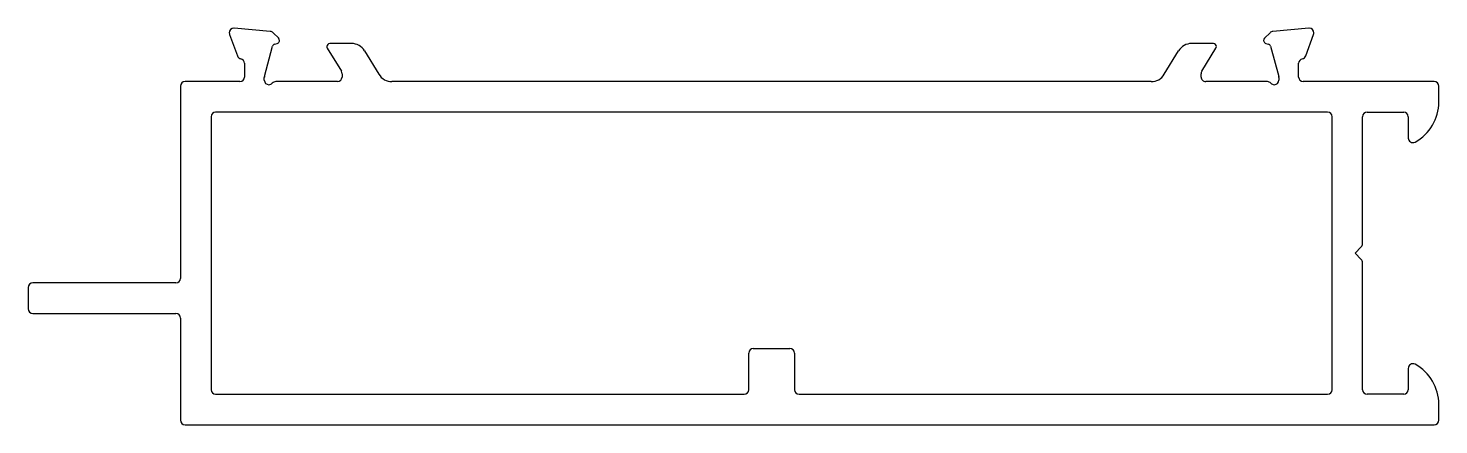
# Model space of a CAD drawing. Extents: x 868.5 to 961.1, y 516.2 to 542.2.
import ezdxf

# ---------------------------------------------------------------- set-up
doc = ezdxf.new("R2010")
doc.units = 0
doc.layers.get('0').update_dxf_attribs({"linetype": 'CONTINUOUS'})

msp = doc.modelspace()

# ---------------------------------------------------------------- linework, layer by layer
for p, q in [((881.691, 541.819), (882.205, 540.406)), ((884.365, 542.011), (881.999, 542.218)), ((884.915, 541.561), (884.551, 541.925)), ((949.995, 541.925), (949.632, 541.561)), ((952.547, 542.218), (950.181, 542.011)), ((952.342, 540.406), (952.856, 541.819)), ((883.983, 539.058), (884.514, 541.04)), ((884.656, 541.181), (884.825, 541.226)), ((888.102, 540.915), (889.029, 539.397)), ((889.699, 541.219), (888.273, 541.219)), ((946.273, 541.219), (944.848, 541.219)), ((945.517, 539.397), (946.444, 540.915)), ((949.721, 541.226), (949.89, 541.181)), ((950.032, 541.04), (950.563, 539.058)), ((882.673, 539.919), (882.673, 539.019)), ((890.552, 540.74), (891.493, 539.199)), ((943.053, 539.199), (943.994, 540.74)), ((951.873, 539.019), (951.873, 539.919)), ((883.973, 538.819), (883.973, 538.98)), ((889.073, 539.24), (889.073, 539.019)), ((945.473, 539.019), (945.473, 539.24)), ((950.573, 538.98), (950.573, 538.819)), ((878.473, 538.419), (878.473, 525.819)), ((882.373, 538.719), (878.773, 538.719)), ((888.773, 538.719), (884.72, 538.719)), ((942.199, 538.719), (892.347, 538.719)), ((949.826, 538.719), (945.773, 538.719)), ((960.773, 538.719), (952.173, 538.719)), ((961.073, 537.386), (961.073, 538.419)), ((880.473, 536.419), (880.473, 518.519)), ((953.773, 536.719), (880.773, 536.719)), ((954.073, 518.519), (954.073, 536.419)), ((956.073, 528.094), (956.073, 536.419)), ((956.373, 536.719), (958.773, 536.719)), ((959.073, 536.419), (959.073, 535.019)), ((955.573, 527.469), (955.985, 527.882)), ((955.985, 527.057), (955.573, 527.469)), ((956.073, 518.519), (956.073, 526.845)), ((868.473, 525.219), (868.473, 523.819)), ((878.173, 525.519), (868.773, 525.519)), ((868.773, 523.519), (878.173, 523.519)), ((878.473, 523.219), (878.473, 516.519)), ((915.773, 518.519), (915.773, 520.919)), ((916.073, 521.219), (918.473, 521.219)), ((918.773, 520.919), (918.773, 518.519)), ((959.073, 519.919), (959.073, 518.519)), ((880.773, 518.219), (915.473, 518.219)), ((919.073, 518.219), (953.773, 518.219)), ((958.773, 518.219), (956.373, 518.219)), ((961.073, 516.519), (961.073, 517.553)), ((878.773, 516.219), (960.773, 516.219))]:
    msp.add_line(p, q)
for centre, radius, start, end in [((881.973, 541.919), 0.3, 90, 180), ((881.954, 541.916), 0.281, 179.33603, 200.28031), ((881.973, 541.919), 0.3, 85, 90), ((884.339, 541.712), 0.3, 45, 85), ((950.208, 541.712), 0.3, 95, 135), ((952.573, 541.919), 0.3, 90, 95), ((952.573, 541.919), 0.3, 0, 90), ((952.592, 541.916), 0.281, 339.71969, 0.66397), ((884.708, 540.988), 0.2, 105, 165), ((884.773, 541.419), 0.2, 285, 345), ((884.773, 541.419), 0.2, 360, 45), ((884.773, 541.419), 0.2, 345, 0), ((888.273, 541.019), 0.2, 90, 180), ((888.273, 541.019), 0.2, 180, 211.39551), ((889.699, 540.219), 1, 31.39551, 90), ((944.848, 540.219), 1, 90, 148.60449), ((946.273, 541.019), 0.2, 0, 90), ((946.273, 541.019), 0.2, 328.60449, 360), ((949.773, 541.419), 0.2, 135, 180), ((949.773, 541.419), 0.2, 180, 195), ((949.773, 541.419), 0.2, 195, 255), ((949.839, 540.988), 0.2, 15, 75), ((882.487, 540.509), 0.3, 200, 259.09572), ((882.373, 539.919), 0.3, 0, 79.09572), ((952.173, 539.919), 0.3, 100.90428, 180), ((952.06, 540.509), 0.3, 280.90428, 340), ((882.373, 539.019), 0.3, 270, 360), ((884.273, 538.98), 0.3, 165, 180), ((888.773, 539.019), 0.3, 270, 0), ((888.773, 539.24), 0.3, 0, 31.39551), ((892.347, 539.719), 1, 211.39551, 270), ((942.199, 539.719), 1, 270, 328.60449), ((945.773, 539.24), 0.3, 148.60449, 180), ((945.773, 539.019), 0.299, 179.9014, 270.0986), ((950.273, 538.98), 0.3, 0, 15), ((952.173, 539.019), 0.3, 180, 270), ((878.773, 538.419), 0.3, 90, 180), ((884.273, 538.819), 0.3, 180, 270), ((884.273, 538.819), 0.3, 270, 318.18969), ((884.72, 538.419), 0.3, 90, 138.18969), ((949.826, 538.419), 0.3, 41.81031, 90), ((950.273, 538.819), 0.3, 221.81031, 270), ((950.273, 538.819), 0.3, 270, 0), ((960.773, 538.419), 0.3, 0, 90), ((958.073, 537.386), 3, 298.7822, 0), ((880.773, 536.419), 0.3, 90, 180), ((953.773, 536.419), 0.3, 0, 90), ((956.373, 536.419), 0.3, 90, 180), ((958.773, 536.419), 0.3, 0, 90), ((959.373, 535.019), 0.3, 180, 298.7822), ((955.773, 528.094), 0.3, 315, 0), ((955.773, 526.845), 0.3, 0, 45), ((868.773, 525.219), 0.3, 90, 180), ((878.173, 525.819), 0.3, 270, 0), ((868.773, 523.819), 0.3, 180, 270), ((878.173, 523.219), 0.3, 0, 90), ((916.073, 520.919), 0.3, 90, 180), ((918.473, 520.919), 0.3, 0, 90), ((959.373, 519.919), 0.3, 61.2178, 180), ((958.073, 517.553), 3, 0, 61.2178), ((880.773, 518.519), 0.3, 180, 270), ((915.473, 518.519), 0.3, 270, 0), ((919.073, 518.519), 0.3, 180, 270), ((953.773, 518.519), 0.3, 270, 0), ((956.373, 518.519), 0.3, 180, 270), ((958.773, 518.519), 0.3, 270, 0), ((878.773, 516.519), 0.3, 180, 270), ((960.773, 516.519), 0.3, 270, 0)]:
    msp.add_arc(centre, radius, start, end)

doc.saveas('drawing.dxf')
